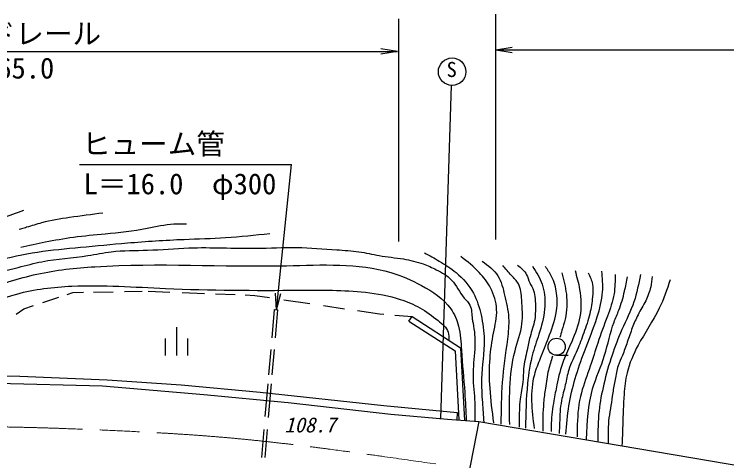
# Model space of a CAD drawing. Units: millimetres, scale not verified. Extents: x 40000 to 680000, y 20000 to 380000.
# Drawn here: x 301332 to 363711, y 268605 to 307706 of the extents above; entities that cross this region are included whole.
import ezdxf
from ezdxf.enums import TextEntityAlignment as Align

# ---------------------------------------------------------------- set-up
doc = ezdxf.new("R2010")
doc.units = ezdxf.units.MM
doc.header["$LTSCALE"] = 1000
doc.linetypes.add('CHAIN', pattern=[18.5, 12, -1.5, 3.5, -1.5])
for name, color, linetype, lineweight in [('M-BGD', 7, 'Continuous', 25), ('M-BMK', 2, 'CHAIN', 13), ('M-STR-STR3', 7, 'Continuous', 25), ('M-STR-STRC', 7, 'Continuous', 25)]:
    doc.layers.add(name, color=color, linetype=linetype, lineweight=lineweight)
doc.styles.add('ＭＳ ゴシック', font='')
doc.styles.get('ＭＳ ゴシック').set_extended_font_data('MS Gothic')

msp = doc.modelspace()

# ---------------------------------------------------------------- linework, layer by layer
at = {"layer": 'M-BGD'}
for p, q in [((305955, 283170), (306467, 283340)), ((306467, 283340), (307382, 283356)), ((308281, 283371), (309997, 283400)), ((310977, 283417), (312533, 283443)), ((313071, 283452), (314951, 283379)), ((316031, 283337), (317986, 283260)), ((318964, 283222), (320685, 283155)), ((303828, 282461), (305242, 282932)), ((321562, 283121), (322390, 283088)), ((322390, 283088), (323673, 282898)), ((324928, 282711), (327200, 282373)), ((302185, 281913), (303013, 282189)), ((328407, 282194), (330253, 281919)), ((301491, 281447), (302185, 281913)), ((323904, 279372), (324118, 281839)), ((324118, 281839), (324417, 281813)), ((324204, 279355), (324417, 281813)), ((331398, 281749), (333304, 281465)), ((333304, 281465), (333689, 281435)), ((334641, 281360), (336158, 281241)), ((335887, 280821), (336158, 281241)), ((335887, 280821), (339926, 278217)), ((336158, 281241), (340412, 278499)), ((315534, 280308), (315534, 277808)), ((314534, 279308), (314534, 277808)), ((316534, 277808), (316534, 279308)), ((323623, 276134), (323814, 278337)), ((323925, 276138), (324117, 278359)), ((339926, 278217), (340241, 272176)), ((340412, 278499), (340743, 272140)), ((348819, 277837), (349819, 277837)), ((294154, 276092), (301808, 276021)), ((301808, 276021), (309472, 275682)), ((297910, 275466), (309068, 275154)), ((309068, 275154), (317943, 274404)), ((309472, 275682), (315932, 275249)), ((315932, 275249), (322855, 274600)), ((323305, 272468), (323554, 275331)), ((323601, 272400), (323855, 275331)), ((322855, 274600), (333703, 273456)), ((317943, 274404), (325319, 273716)), ((325319, 273716), (334288, 272685)), ((333703, 273456), (340107, 272820)), ((334288, 272685), (339258, 272247)), ((340107, 272820), (340073, 272188)), ((339258, 272247), (342011, 272048)), ((342011, 272048), (340438, 263980)), ((342011, 272048), (433204, 256521)), ((322995, 268889), (323208, 271341)), ((323296, 268892), (323508, 271332))]:
    msp.add_line(p, q, dxfattribs=at)
msp.add_circle((348819, 278587), 750, dxfattribs=at)
for points, knots in [([(213410, 295963), (214090, 295352), (214770, 294740), (215488, 294176), (216615, 293288), (217836, 292516), (219085, 291807), (220008, 291284), (220946, 290794), (221878, 290288), (223346, 289490), (224797, 288649), (226325, 287986), (228792, 286916), (231459, 286311), (234123, 285841), (235850, 285536), (237576, 285288), (239307, 285059), (241203, 284808), (243105, 284581), (245005, 284344), (247498, 284033), (249987, 283706), (252468, 283316), (254607, 282980), (256738, 282597), (258881, 282288), (260627, 282037), (262380, 281834), (264132, 281618), (266843, 281284), (269549, 280918), (272265, 280635), (273850, 280470), (275437, 280332), (277025, 280210), (278920, 280065), (280816, 279941), (282723, 279920), (284587, 279900), (286463, 279978), (288286, 280322), (289972, 280640), (291613, 281185), (293247, 281730), (295002, 282315), (296748, 282900), (298498, 283495), (300090, 284036), (301685, 284586), (303324, 284947), (304987, 285314), (306695, 285489), (308396, 285595), (313981, 285946), (319498, 285572), (325177, 285685), (328277, 285746), (331425, 285953), (334316, 285081), (335227, 284807), (336112, 284426), (336975, 283964), (337960, 283437), (338917, 282806), (339545, 281909), (339863, 281453), (340098, 280929), (340237, 280389), (340414, 279705), (340440, 278995), (340483, 278289), (340559, 277046), (340690, 275816), (340774, 274580), (340829, 273767), (340864, 272952), (340899, 272137)], [0, 0, 0, 0, 1, 1, 1, 2, 2, 2, 3, 3, 3, 4, 4, 4, 5, 5, 5, 6, 6, 6, 7, 7, 7, 8, 8, 8, 9, 9, 9, 10, 10, 10, 11, 11, 11, 12, 12, 12, 13, 13, 13, 14, 14, 14, 15, 15, 15, 16, 16, 16, 17, 17, 17, 18, 18, 18, 19, 19, 19, 20, 20, 20, 21, 21, 21, 22, 22, 22, 23, 23, 23, 24, 24, 24, 25, 25, 25, 26, 26, 26, 26]), ([(323702, 288478), (322415, 288340), (321128, 288203), (319837, 288120), (318625, 288043), (317409, 288014), (316195, 287964), (314539, 287896), (312885, 287789), (311234, 287651), (309863, 287537), (308494, 287401), (307123, 287271), (305868, 287153), (304612, 287039), (303369, 286847), (302139, 286656), (300920, 286388), (299704, 286109), (298375, 285805), (297049, 285488), (295749, 285081), (294024, 284541), (292347, 283842), (290610, 283339), (288716, 282790), (286750, 282474), (284778, 282333), (281448, 282095), (278103, 282354), (274790, 282758), (272937, 282983), (271094, 283254), (269249, 283517), (267076, 283828), (264901, 284129), (262724, 284411), (260334, 284721), (257941, 285009), (255552, 285327), (253391, 285615), (251234, 285929), (249072, 286199), (247054, 286450), (245031, 286663), (243016, 286936), (240972, 287214), (238935, 287554), (236916, 287986), (235511, 288287), (234114, 288633), (232738, 289036), (231022, 289539), (229339, 290132), (227643, 290735), (226515, 291135), (225382, 291540), (224359, 292142), (223825, 292457), (223321, 292825), (222817, 293193)], [0, 0, 0, 0, 1, 1, 1, 2, 2, 2, 3, 3, 3, 4, 4, 4, 5, 5, 5, 6, 6, 6, 7, 7, 7, 8, 8, 8, 9, 9, 9, 10, 10, 10, 11, 11, 11, 12, 12, 12, 13, 13, 13, 14, 14, 14, 15, 15, 15, 16, 16, 16, 17, 17, 17, 18, 18, 18, 19, 19, 19, 20, 20, 20, 20]), ([(257496, 289394), (258090, 289188), (258684, 288982), (259283, 288791), (260161, 288510), (261049, 288260), (261942, 288031), (262735, 287827), (263532, 287640), (264333, 287472), (265392, 287251), (266459, 287064), (267528, 286891), (268679, 286706), (269833, 286536), (270992, 286422), (272039, 286319), (273090, 286261), (274142, 286199), (276867, 286036), (279595, 285841), (282320, 285886), (284005, 285913), (285690, 286033), (287370, 286199), (288591, 286319), (289809, 286465), (291012, 286690), (292203, 286913), (293380, 287215), (294543, 287562), (295673, 287899), (296791, 288278), (297872, 288746), (298667, 289090), (299443, 289482), (300241, 289819), (300879, 290088), (301532, 290322), (302185, 290556)], [0, 0, 0, 0, 1, 1, 1, 2, 2, 2, 3, 3, 3, 4, 4, 4, 5, 5, 5, 6, 6, 6, 7, 7, 7, 8, 8, 8, 9, 9, 9, 10, 10, 10, 11, 11, 11, 12, 12, 12, 13, 13, 13, 13]), ([(309089, 290288), (308121, 290167), (307152, 290047), (306184, 289908), (305357, 289789), (304531, 289657), (303726, 289439), (303287, 289319), (302854, 289175), (302417, 289047), (302271, 289005), (302124, 288965), (301978, 288922), (301906, 288901), (301833, 288879), (301760, 288858)], [0, 0, 0, 0, 1, 1, 1, 2, 2, 2, 3, 3, 3, 4, 4, 4, 5, 5, 5, 5]), ([(301913, 287322), (302621, 287472), (303329, 287622), (304039, 287763), (304862, 287926), (305688, 288076), (306519, 288187), (307440, 288311), (308366, 288388), (309290, 288478), (310517, 288597), (311740, 288738), (312955, 288969), (313735, 289118), (314512, 289305), (315301, 289349), (315672, 289370), (316045, 289360), (316418, 289349)], [0, 0, 0, 0, 1, 1, 1, 2, 2, 2, 3, 3, 3, 4, 4, 4, 5, 5, 5, 6, 6, 6, 6]), ([(285158, 281078), (286022, 281194), (286885, 281311), (287739, 281480), (288666, 281665), (289581, 281912), (290487, 282184), (291348, 282442), (292200, 282723), (293068, 282955), (294129, 283238), (295211, 283449), (296252, 283793), (297100, 284073), (297921, 284442), (298766, 284731), (299719, 285058), (300703, 285285), (301682, 285536), (302373, 285713), (303062, 285902), (303760, 286039), (305085, 286297), (306444, 286363), (307782, 286575), (308465, 286683), (309142, 286828), (309826, 286910), (310879, 287035), (311947, 287009), (313011, 287044), (314220, 287084), (315424, 287202), (316630, 287245), (318582, 287315), (320539, 287187), (322496, 287212), (323692, 287227), (324888, 287299), (326082, 287279), (327244, 287259), (328404, 287151), (329568, 287078), (330218, 287036), (330869, 287005), (331512, 286910), (332107, 286822), (332695, 286678), (333288, 286575), (333988, 286454), (334696, 286390), (335400, 286273), (335992, 286175), (336582, 286040), (337143, 285837), (337531, 285697), (337906, 285524), (338282, 285335), (338770, 285089), (339260, 284815), (339623, 284430), (340055, 283972), (340307, 283357), (340729, 282854), (340907, 282643), (341115, 282451), (341232, 282218), (341408, 281866), (341376, 281419), (341433, 281011), (341450, 280886), (341476, 280764), (341500, 280642), (341625, 279995), (341685, 279328), (341667, 278665), (341646, 277868), (341513, 277078), (341500, 276285), (341487, 275516), (341589, 274744), (341634, 273972), (341670, 273347), (341669, 272721), (341667, 272096)], [0, 0, 0, 0, 1, 1, 1, 2, 2, 2, 3, 3, 3, 4, 4, 4, 5, 5, 5, 6, 6, 6, 7, 7, 7, 8, 8, 8, 9, 9, 9, 10, 10, 10, 11, 11, 11, 12, 12, 12, 13, 13, 13, 14, 14, 14, 15, 15, 15, 16, 16, 16, 17, 17, 17, 18, 18, 18, 19, 19, 19, 20, 20, 20, 21, 21, 21, 22, 22, 22, 23, 23, 23, 24, 24, 24, 25, 25, 25, 26, 26, 26, 27, 27, 27, 28, 28, 28, 28]), ([(337243, 286824), (337677, 286582), (338112, 286341), (338539, 286087), (339051, 285783), (339554, 285463), (340014, 285081), (340623, 284576), (341159, 283965), (341533, 283272), (341853, 282681), (342055, 282032), (342204, 281372), (342365, 280657), (342463, 279931), (342472, 279205), (342486, 278066), (342282, 276927), (342248, 275786), (342228, 275094), (342270, 274400), (342315, 273708), (342353, 273133), (342392, 272559), (342432, 271984)], [0, 0, 0, 0, 1, 1, 1, 2, 2, 2, 3, 3, 3, 4, 4, 4, 5, 5, 5, 6, 6, 6, 7, 7, 7, 8, 8, 8, 8]), ([(343321, 271921), (343187, 272931), (343052, 273941), (342986, 274959), (342929, 275823), (342921, 276691), (342986, 277551), (343042, 278300), (343153, 279042), (343299, 279786), (343432, 280469), (343595, 281154), (343567, 281842), (343540, 282496), (343341, 283154), (343030, 283741), (342769, 284235), (342429, 284680), (342047, 285081), (341557, 285598), (340998, 286044), (340439, 286489)], [0, 0, 0, 0, 1, 1, 1, 2, 2, 2, 3, 3, 3, 4, 4, 4, 5, 5, 5, 6, 6, 6, 7, 7, 7, 7]), ([(342293, 286087), (342821, 285699), (343349, 285311), (343678, 284791), (343987, 284305), (344121, 283703), (344259, 283115), (344417, 282445), (344578, 281792), (344617, 281126), (344653, 280507), (344583, 279876), (344505, 279250), (344348, 277983), (344158, 276733), (344058, 275473), (343962, 274257), (343950, 273030), (343939, 271803)], [0, 0, 0, 0, 1, 1, 1, 2, 2, 2, 3, 3, 3, 4, 4, 4, 5, 5, 5, 6, 6, 6, 6]), ([(344706, 271786), (344692, 272852), (344679, 273917), (344729, 274982), (344780, 276071), (344898, 277160), (345176, 278222), (345383, 279015), (345678, 279795), (345779, 280590), (345865, 281274), (345807, 281970), (345757, 282691), (345722, 283184), (345691, 283688), (345466, 284098), (345317, 284370), (345083, 284600), (344863, 284836), (344596, 285121), (344349, 285414), (344103, 285707)], [0, 0, 0, 0, 1, 1, 1, 2, 2, 2, 3, 3, 3, 4, 4, 4, 5, 5, 5, 6, 6, 6, 7, 7, 7, 7]), ([(345388, 285737), (345703, 285486), (346018, 285235), (346192, 284899), (346305, 284681), (346359, 284427), (346460, 284195), (346561, 283965), (346708, 283756), (346795, 283525), (346883, 283293), (346910, 283039), (346930, 282787), (346950, 282517), (346961, 282251), (346963, 281983), (346966, 281636), (346954, 281285), (346896, 280944), (346811, 280443), (346629, 279961), (346494, 279469), (346388, 279082), (346311, 278689), (346226, 278296), (346108, 277751), (345974, 277207), (345924, 276654), (345889, 276264), (345896, 275870), (345857, 275481), (345808, 274986), (345686, 274500), (345622, 274006), (345580, 273673), (345564, 273337), (345555, 273000), (345543, 272513), (345546, 272026), (345550, 271538)], [0, 0, 0, 0, 1, 1, 1, 2, 2, 2, 3, 3, 3, 4, 4, 4, 5, 5, 5, 6, 6, 6, 7, 7, 7, 8, 8, 8, 9, 9, 9, 10, 10, 10, 11, 11, 11, 12, 12, 12, 13, 13, 13, 13]), ([(346695, 285640), (347020, 285136), (347346, 284632), (347544, 284076), (347760, 283471), (347826, 282804), (347790, 282154), (347748, 281397), (347566, 280662), (347343, 279942), (347146, 279307), (346916, 278683), (346740, 278043), (346499, 277169), (346360, 276266), (346270, 275362), (346142, 274060), (346117, 272755), (346092, 271449)], [0, 0, 0, 0, 1, 1, 1, 2, 2, 2, 3, 3, 3, 4, 4, 4, 5, 5, 5, 6, 6, 6, 6]), ([(346874, 271429), (346680, 273042), (346487, 274656), (346896, 276166), (347027, 276650), (347221, 277124), (347410, 277596), (347646, 278185), (347877, 278770), (348103, 279361), (348376, 280075), (348642, 280798), (348773, 281551), (348872, 282117), (348894, 282699), (348818, 283272), (348750, 283784), (348603, 284288), (348371, 284746), (348217, 285050), (348026, 285334), (347835, 285618)], [0, 0, 0, 0, 1, 1, 1, 2, 2, 2, 3, 3, 3, 4, 4, 4, 5, 5, 5, 6, 6, 6, 7, 7, 7, 7]), ([(350427, 285260), (350580, 284714), (350733, 284168), (350829, 283607), (350964, 282819), (350986, 282001), (350851, 281216), (350721, 280459), (350446, 279732), (350136, 279026), (349894, 278474), (349630, 277934), (349421, 277373), (349166, 276687), (348993, 275968), (348840, 275250), (348742, 274789), (348652, 274328), (348572, 273865), (348460, 273214), (348367, 272557), (348348, 271898), (348342, 271653), (348345, 271407), (348348, 271161)], [0, 0, 0, 0, 1, 1, 1, 2, 2, 2, 3, 3, 3, 4, 4, 4, 5, 5, 5, 6, 6, 6, 7, 7, 7, 8, 8, 8, 8]), ([(349622, 270937), (349689, 271767), (349757, 272597), (349890, 273418), (350022, 274225), (350217, 275023), (350449, 275808), (350685, 276609), (350959, 277398), (351253, 278177), (351631, 279179), (352041, 280167), (352370, 281194), (352600, 281908), (352790, 282642), (352840, 283383), (352880, 283990), (352826, 284603), (352773, 285216)], [0, 0, 0, 0, 1, 1, 1, 2, 2, 2, 3, 3, 3, 4, 4, 4, 5, 5, 5, 6, 6, 6, 6]), ([(351588, 285067), (351741, 284737), (351893, 284408), (351957, 284061), (352023, 283703), (351995, 283326), (351957, 282955), (351906, 282454), (351838, 281962), (351722, 281480), (351586, 280912), (351383, 280358), (351186, 279804), (351006, 279297), (350830, 278790), (350616, 278296), (350366, 277716), (350063, 277154), (349879, 276553), (349749, 276128), (349678, 275683), (349577, 275246), (349471, 274786), (349331, 274334), (349242, 273872), (349120, 273235), (349098, 272579), (349075, 271928), (349064, 271614), (349052, 271302), (349041, 270989)], [0, 0, 0, 0, 1, 1, 1, 2, 2, 2, 3, 3, 3, 4, 4, 4, 5, 5, 5, 6, 6, 6, 7, 7, 7, 8, 8, 8, 9, 9, 9, 10, 10, 10, 10]), ([(349287, 285059), (349442, 284446), (349597, 283833), (349667, 283205), (349748, 282477), (349714, 281729), (349555, 281015), (349481, 280683), (349380, 280358), (349287, 280032), (349225, 279816), (349167, 279600), (349108, 279384)], [0, 0, 0, 0, 1, 1, 1, 2, 2, 2, 3, 3, 3, 4, 4, 4, 4]), ([(353935, 284925), (353934, 284354), (353934, 283784), (353845, 283227), (353738, 282556), (353504, 281905), (353264, 281261), (352973, 280477), (352675, 279703), (352415, 278914), (352193, 278240), (351997, 277555), (351767, 276881), (351503, 276107), (351192, 275347), (350985, 274557), (350749, 273658), (350649, 272719), (350628, 271786), (350619, 271421), (350624, 271056), (350628, 270692)], [0, 0, 0, 0, 1, 1, 1, 2, 2, 2, 3, 3, 3, 4, 4, 4, 5, 5, 5, 6, 6, 6, 7, 7, 7, 7]), ([(351433, 270504), (351500, 271995), (351567, 273485), (351968, 274892), (352253, 275889), (352705, 276844), (353018, 277842), (353321, 278804), (353493, 279805), (353845, 280747), (353977, 281100), (354135, 281444), (354270, 281797), (354476, 282334), (354631, 282890), (354761, 283450), (354860, 283873), (354945, 284299), (355029, 284724)], [0, 0, 0, 0, 1, 1, 1, 2, 2, 2, 3, 3, 3, 4, 4, 4, 5, 5, 5, 6, 6, 6, 6]), ([(356147, 284903), (355996, 284101), (355846, 283300), (355588, 282534), (355307, 281700), (354898, 280908), (354538, 280099), (354209, 279360), (353921, 278607), (353666, 277842), (353390, 277012), (353154, 276169), (352951, 275317), (352767, 274542), (352611, 273760), (352527, 272971), (352433, 272092), (352430, 271205), (352427, 270317)], [0, 0, 0, 0, 1, 1, 1, 2, 2, 2, 3, 3, 3, 4, 4, 4, 5, 5, 5, 6, 6, 6, 6]), ([(357186, 284731), (357152, 284428), (357117, 284124), (357052, 283826), (356959, 283409), (356804, 283005), (356616, 282620), (356409, 282197), (356161, 281797), (355946, 281380), (355755, 281011), (355591, 280628), (355443, 280240), (355287, 279830), (355149, 279414), (355007, 279000), (354872, 278605), (354733, 278212), (354571, 277827), (354445, 277526), (354305, 277230), (354203, 276922), (354074, 276532), (354006, 276122), (353935, 275715), (353866, 275323), (353795, 274934), (353733, 274542), (353675, 274174), (353625, 273805), (353566, 273436), (353508, 273079), (353441, 272722), (353398, 272364), (353310, 271632), (353321, 270890), (353332, 270149)], [0, 0, 0, 0, 1, 1, 1, 2, 2, 2, 3, 3, 3, 4, 4, 4, 5, 5, 5, 6, 6, 6, 7, 7, 7, 8, 8, 8, 9, 9, 9, 10, 10, 10, 11, 11, 11, 12, 12, 12, 12]), ([(358761, 284456), (358473, 283605), (358186, 282755), (357800, 281953), (357263, 280837), (356537, 279815), (355946, 278713), (355534, 277946), (355188, 277140), (354985, 276300), (354836, 275687), (354764, 275055), (354717, 274423), (354649, 273514), (354634, 272606), (354605, 271697), (354586, 271116), (354562, 270535), (354538, 269954)], [0, 0, 0, 0, 1, 1, 1, 2, 2, 2, 3, 3, 3, 4, 4, 4, 5, 5, 5, 6, 6, 6, 6]), ([(247542, 282599), (248807, 282389), (250072, 282180), (251341, 281996), (252567, 281818), (253796, 281665), (255028, 281527), (257386, 281262), (259750, 281054), (262111, 280812), (264886, 280527), (267656, 280196), (270423, 279828), (272604, 279539), (274783, 279226), (276970, 279002), (279063, 278787), (281163, 278653), (283271, 278577), (284838, 278521), (286409, 278497), (287963, 278666), (289279, 278810), (290583, 279092), (291851, 279471), (293990, 280110), (296028, 281025), (298086, 281906), (299222, 282394), (300365, 282871), (301549, 283202), (303111, 283640), (304745, 283824), (306375, 283895), (309117, 284015), (311846, 283815), (314576, 283694), (318480, 283521), (322388, 283510), (326307, 283538), (328233, 283551), (330162, 283574), (332072, 283359), (333106, 283242), (334135, 283055), (335133, 282733), (335731, 282540), (336317, 282299), (336853, 281996), (337409, 281682), (337910, 281301), (338440, 280879), (338803, 280589), (339181, 280280), (339311, 279873), (339382, 279654), (339380, 279406), (339378, 279158)], [0, 0, 0, 0, 1, 1, 1, 2, 2, 2, 3, 3, 3, 4, 4, 4, 5, 5, 5, 6, 6, 6, 7, 7, 7, 8, 8, 8, 9, 9, 9, 10, 10, 10, 11, 11, 11, 12, 12, 12, 13, 13, 13, 14, 14, 14, 15, 15, 15, 16, 16, 16, 17, 17, 17, 18, 18, 18, 19, 19, 19, 19]), ([(348460, 277752), (348330, 277353), (348200, 276953), (348103, 276546), (347978, 276025), (347908, 275492), (347835, 274959), (347776, 274535), (347717, 274111), (347678, 273686), (347603, 272863), (347607, 272034), (347611, 271206)], [0, 0, 0, 0, 1, 1, 1, 2, 2, 2, 3, 3, 3, 4, 4, 4, 4])]:
    msp.add_open_spline(points, degree=3, knots=knots, dxfattribs=at)
at = {"layer": 'M-BMK'}
msp.add_open_spline([(276853, 270574), (280580, 270883), (284307, 271192), (288041, 271377), (291638, 271555), (295241, 271618), (298843, 271587), (302410, 271555), (305975, 271430), (309540, 271272), (312952, 271121), (316363, 270939), (319765, 270643), (323287, 270336), (326799, 269908), (330305, 269437), (332949, 269081), (335590, 268701), (338230, 268321)], degree=3, knots=[0, 0, 0, 0, 1, 1, 1, 2, 2, 2, 3, 3, 3, 4, 4, 4, 5, 5, 5, 6, 6, 6, 6], dxfattribs=at)
at = {"layer": 'M-STR-STR3'}
for p, q in [((343483, 287971), (343483, 307706)), ((334971, 307290), (334971, 287813)), ((269342, 304449), (334880, 304449)), ((334880, 304449), (333431, 304691)), ((334880, 304449), (333431, 304208)), ((343483, 304583), (344932, 304825)), ((343483, 304583), (433655, 304583)), ((343483, 304583), (344932, 304342)), ((324299, 281823), (325592, 294561)), ((324299, 281823), (324205, 283289)), ((324299, 281823), (324686, 283240))]:
    msp.add_line(p, q, dxfattribs=at)
at = {"layer": 'M-STR-STRC'}
for p, q in [((338690, 272297), (339615, 301477)), ((307050, 294561), (325592, 294561))]:
    msp.add_line(p, q, dxfattribs=at)
msp.add_circle((339661, 302676), 1200, dxfattribs=at)

# ---------------------------------------------------------------- texts
at = {"layer": 'M-BGD', "style": 'ＭＳ ゴシック', "oblique": 15}
msp.add_text('108.7', height=1320, dxfattribs=at).set_placement((324980, 270690), align=Align.BOTTOM_LEFT)
at = {"layer": 'M-STR-STR3', "style": 'ＭＳ ゴシック'}
for s, p in [('ガードレール', (293932, 304540)), ('L＝65.0', (296098, 301526)), ('ヒューム管', (307268, 294889)), ('L＝16.0\u3000φ300', (307408, 291389))]:
    msp.add_text(s, height=1833, dxfattribs=at).set_placement(p, align=Align.BOTTOM_LEFT)
at = {"layer": 'M-STR-STRC', "style": 'ＭＳ ゴシック'}
msp.add_text('S', height=1320, dxfattribs=at).set_placement((339182, 301813), align=Align.BOTTOM_LEFT)

doc.saveas('drawing.dxf')
